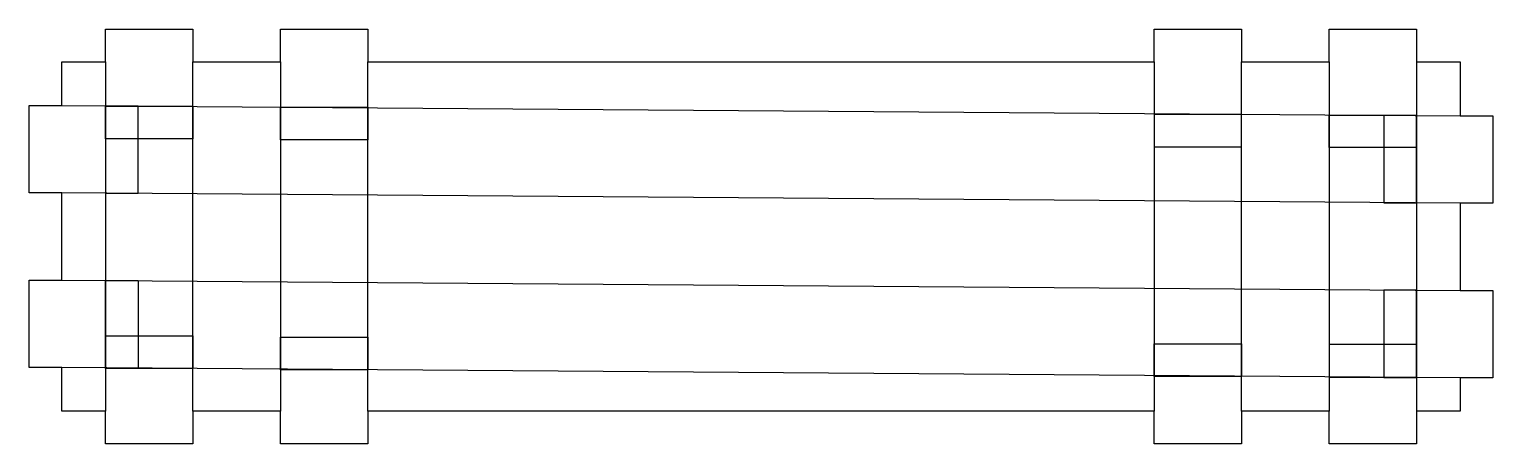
# Model space of a CAD drawing. Header units: millimetres. Extents: x -3 to 123, y -33 to 3.
import ezdxf

# ---------------------------------------------------------------- set-up
doc = ezdxf.new("R2010")
doc.units = ezdxf.units.MM
doc.layers.get('0').update_dxf_attribs({"linetype": 'CONTINUOUS'})

msp = doc.modelspace()

# ---------------------------------------------------------------- linework, layer by layer
for p, q in [((3.75, 0), (3.75, -30)), ((11.25, -30), (11.25, 0)), ((18.75, 0), (18.75, -30)), ((93.75, 0), (93.75, -30)), ((101.25, -30), (101.25, 0)), ((116.25, 0), (116.25, -30)), ((26.25, -30), (26.25, 0)), ((108.75, 0), (108.75, -30)), ((0, -3.75), (120, -4.65)), ((120, -12.15), (0, -11.25)), ((0, -18.75), (120, -19.65)), ((120, -27.15), (0, -26.25))]:
    msp.add_line(p, q)
for points in [[(120, -30), (116.25, -30), (116.25, -32.8), (108.75, -32.8), (108.75, -30), (101.25, -30), (101.25, -32.8), (93.75, -32.8), (93.75, -30), (26.25, -30), (26.25, -32.8), (18.75, -32.8), (18.75, -30), (11.25, -30), (11.25, -32.8), (3.75, -32.8), (3.75, -30), (0, -30), (0, -26.25), (-2.8, -26.25), (-2.8, -18.75), (0, -18.75), (0, -11.25), (-2.8, -11.25), (-2.8, -3.75), (0, -3.75), (0, 0), (3.75, 0), (3.75, 2.8), (11.25, 2.8), (11.25, 0), (18.75, 0), (18.75, 2.8), (26.25, 2.8), (26.25, 0), (93.75, 0), (93.75, 2.8), (101.25, 2.8), (101.25, 0), (108.75, 0), (108.75, 2.8), (116.25, 2.8), (116.25, 0), (120, 0), (120, -4.65), (122.8, -4.65), (122.8, -12.15), (120, -12.15), (120, -19.65), (122.8, -19.65), (122.8, -27.15), (120, -27.15)], [(3.75, -11.28), (6.55, -11.28), (6.55, -3.8), (3.75, -3.8)], [(3.75, -3.8), (11.25, -3.8), (11.25, -6.6), (3.75, -6.6)], [(18.75, -3.89), (26.25, -3.89), (26.25, -6.69), (18.75, -6.69)], [(101.25, -4.51), (93.75, -4.51), (93.75, -7.31), (101.25, -7.31)], [(108.75, -4.57), (116.25, -4.57), (116.25, -7.37), (108.75, -7.37)], [(116.25, -4.62), (113.45, -4.62), (113.45, -12.1), (116.25, -12.1)], [(3.75, -18.78), (6.55, -18.78), (6.55, -26.33), (3.75, -26.33)], [(116.25, -19.62), (113.45, -19.62), (113.45, -27.1), (116.25, -27.1)], [(11.25, -26.33), (3.75, -26.33), (3.75, -23.53), (11.25, -23.53)], [(26.25, -26.45), (18.75, -26.45), (18.75, -23.65), (26.25, -23.65)], [(101.25, -27.01), (93.75, -27.01), (93.75, -24.21), (101.25, -24.21)], [(108.75, -27.07), (116.25, -27.07), (116.25, -24.27), (108.75, -24.27)]]:
    msp.add_lwpolyline(points, close=True)

doc.saveas('drawing.dxf')
